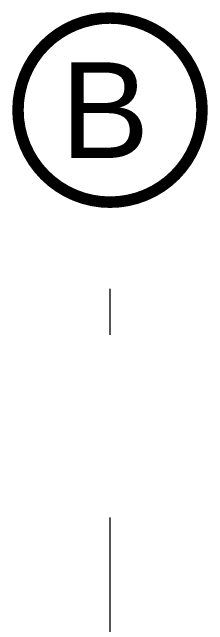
# Model space of a CAD drawing. Header units: millimetres. Extents: x 216 to 2687, y 57 to 1099.
# Drawn here: x 406.901 to 407.326, y 63.007 to 64.338 of the extents above; entities that cross this region are included whole.
import ezdxf
from ezdxf.enums import TextEntityAlignment as Align

# ---------------------------------------------------------------- set-up
doc = ezdxf.new("R2010")
doc.units = ezdxf.units.MM
doc.header["$LTSCALE"] = 0.5
doc.linetypes.add('CENTER', pattern=[50.8, 31.75, -6.35, 6.35, -6.35])
doc.linetypes.add('DASHDOT2', pattern=[12.7, 6.35, -3.175, 0, -3.175])
doc.layers.add('A-EJES', color=7, linetype='DASHDOT2', lineweight=9)
doc.layers.add('A-TEXT-EJES', color=85, linetype='CENTER', lineweight=9)
doc.styles.add('swis Lt BT', font='swissl.ttf')

# ---------------------------------------------------------------- blocks, each defined once
blk = doc.blocks.new('INDICADOR EJES')
at = {"layer": 'A-TEXT-EJES', "const_width": 0.0005}
blk.add_lwpolyline([(0.004, 0.004, 1), (-0.004, 0.004, 1)], format="xyb", close=True, dxfattribs=at)
at = {"layer": 'A-TEXT-EJES', "style": 'swis Lt BT'}
blk.add_attdef('1', text='', height=0.005, dxfattribs=at).set_placement((0, 0.004), align=Align.MIDDLE_CENTER)

msp = doc.modelspace()

# ---------------------------------------------------------------- linework, layer by layer
at = {"layer": 'A-EJES', "ltscale": 0.25}
msp.add_line((407.1131, 57.384), (407.1131, 63.925), dxfattribs=at)

# ---------------------------------------------------------------- block references
at = {"layer": 'A-TEXT-EJES'}
ref = msp.add_blockref('INDICADOR EJES', (407.1131, 63.925), dxfattribs=dict(at, xscale=-49.99999999999986, yscale=49.99999999999986, zscale=49.99999999999986, rotation=359.9999402867587))
ref.add_attrib('1', 'B', dxfattribs={"layer": '0', "color": 0, "height": 0.208, "rotation": 359.9999, "style": 'swis Lt BT'}).set_placement((407.1018, 64.125), align=Align.MIDDLE_CENTER)

doc.saveas('drawing.dxf')
